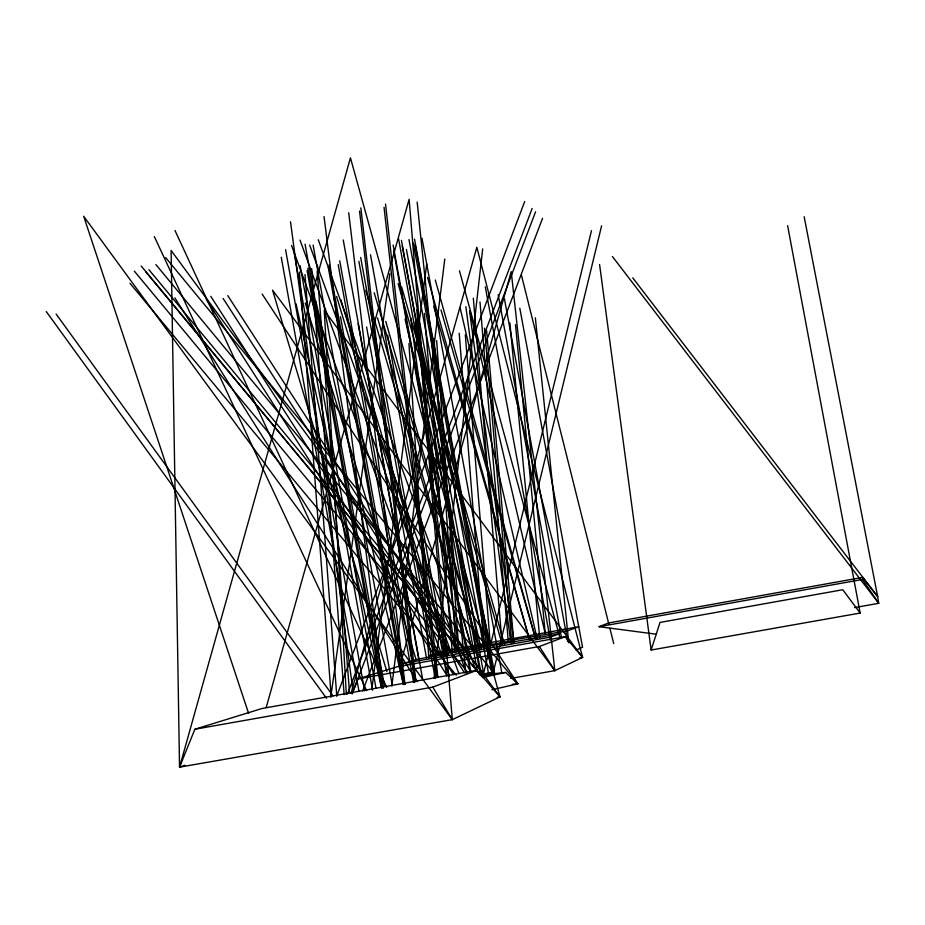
<?xml version="1.0" encoding="UTF-8"?>
<svg xmlns="http://www.w3.org/2000/svg" width="925" height="925" viewBox="0 0 925 925"><rect width="100%" height="100%" fill="white"/><g stroke="black" fill="none" stroke-linecap="round" stroke-linejoin="round"><path stroke-width="1.39" d="M854.584 607.598L878.75 603.308L862.528 579.455L862.643 577.373L608.558 622.976L599.065 626.699L655.675 634.134M434.126 677.805L482.688 248.906M391.842 685.992L444.786 259.023M371.827 689.194L426.749 263.833M330.78 697.173L389.864 273.673M492.562 675.273L601.597 225.816M591.491 230.66L483.59 673.319L406.422 249.449M184.907 765.253L179.542 767.16L350.448 157.84L499.986 696.86L452.302 719.65L179.542 767.16L171.113 250.467L499.986 696.86L497.141 697.357M266.215 707.486L409.116 199.338L452.302 719.65L83.678 216.265L248.605 713.395M350.991 693.438L476.849 247.252L582.588 657.386L554.838 670.648L510.727 678.441M399.785 666.035L511.224 271.568L554.838 670.648L272.563 290.161L386.916 671.689M651.131 650.032L660.011 622.421L842.744 589.745L860.169 613.055L651.131 650.032L599.585 264.55M352.171 693.819L357.767 678.95L397.322 666.74L565.117 636.701L582.588 657.386L579.755 657.895M336.827 695.75L524.718 201.5M347.395 694.201L532.141 208.483M352.309 693.553L535.598 211.744M362.692 690.894L542.559 218.288M179.542 767.16L194.874 729.235L262.203 708.457L476.976 670.301L499.986 696.86M576.183 650.055L582.542 647.246L519.804 308.152M194.874 729.235L432.808 687.125L476.976 670.301M357.767 678.95L539.391 646.506L565.117 636.701M491.927 689.738L517.838 683.818L262.168 294.081M482.457 677.574L505.582 672.44L517.838 683.818L512.334 684.327M479.323 674.371L493.233 672.487L480.433 675.077L402.236 245.958M480.838 675.412L484.712 674.626L480.433 675.077M481.543 676.233L494.551 673.597L505.582 672.44M599.065 626.699L862.528 579.455M129.986 283.304L456.279 675.192M148.89 269.661L485.879 676.025M141.213 266.065L481.937 676.672M145.838 271.858L480.63 675.308M134.31 271.129L467.449 672.013M165.633 257.578L517.838 683.818M155.897 264.608L494.863 673.978M862.643 577.373L877.663 596.637L878.75 603.308L612.385 256.491M632.746 277.858L877.663 596.637L804.172 216.762M582.588 657.386L324.247 310.395L346.332 694.397M56.136 314.084L333.023 695.878M46.25 311.54L326.49 698.271M227.735 295.584L471.23 672.232M223.11 298.428L464.477 672.822M210.784 296.312L453.689 674.834M539.391 646.506L554.838 670.648M206.217 299.191L447.006 675.412M174.86 297.885L417.348 681.702M432.808 687.125L452.302 719.65M154.313 236.569L366.612 690.582M174.998 230.498L386.743 687.379M318.235 239.737L476.294 671.261M309.644 245.032L466.674 673.527M300.012 240.13L458.973 673.782M291.548 245.46L449.434 676.025M305.238 302.949L416.146 659.71M340.839 299.688L448.197 654.553M336.561 296.428L445.584 655.894M365.722 290.346L472.201 649.743M374.197 292.739L479.115 649.003M401.635 287.039L504.553 644.517M398.108 283.593L502.183 644.355M441.017 309.967L535.598 638.967M433.721 306.325L529.574 640.007M385.76 321.345L479.289 648.98M377.55 317.899L472.317 650.183M427.547 277.454L529.447 639.545M435.305 280.021L535.737 638.932M459.459 270.794L560.111 638.423M521.457 275.338L608.812 623.982M609.864 628.179L613.726 643.58M469.981 310.881L545.288 633.96M460.153 307.909L537.032 638.204M415.788 322.016L490.192 643.754M405.081 319.229L481.37 649.57M315.749 300.602L403.335 684.558M296.035 303.782L381.32 687.252M787.626 225.677L860.169 613.055M504.391 298.613L567.719 641.534M498.193 294.774L561.544 638.111M485.29 286.785L550.375 640.077M414.527 239.113L494.586 673.782M421.997 238.245L501.732 672.336M415.117 244.662L493.488 673.874M413.302 243.055L492.088 674.66M408.966 239.54L488.805 675.007M401.438 240.419L481.335 675.042M398.583 238.8L477.473 671.874M360.681 257.497L437.594 677.528M358.888 261.359L435.236 678.476M393.148 245.09L470.79 671.654M393.622 250.756L470.05 671.758M387.667 335.208L445.006 651.246M370.486 254.722L446.902 676.094M366.578 326.953L426.437 657.837M343.256 240.003L422.76 679.921M358.102 323.634L418.979 660.485M339.718 260.815L415.695 681.667M338.192 264.642L413.614 682.569M340.481 316.743L403.52 666.37M329.184 264.804L404.849 684.616M328.271 267.233L403.416 684.269M313.113 245.102L392.362 685.598M305.065 244.246L384.476 686.2M300.186 265.845L375.966 688.084M293.711 250.513L372.59 690.235M285.582 249.704L364.612 690.848M281.269 257.266L359.004 691.518M307.852 268.181L382.73 687.321M307.1 270.586L381.724 688.373M469.553 310.973L513.768 641.025M465.853 306.73L510.854 642.852M290.519 221.769L353.211 692.617M415.36 322.097L459.135 652.206M410.746 318.061L455.1 652.761M324.039 216.577L383.1 688.397M348.713 212.75L404.988 684.257M360.819 207.882L415.926 681.32M359.547 211.073L414.597 682.442M384.048 207.269L436.184 676.857M385.54 204.055L437.872 677.181M535.344 317.772L568.783 642.852M417.163 202.136L465.749 672.741M515.479 324.663L545.357 634.434M509.872 322.964L539.703 637.753M486.585 330.549L513.872 642.91M484.492 328.132L511.791 642.759M479.983 301.955L508.334 642.378M473.334 298.151L502.171 644.806M424.39 313.39L452.279 652.345M416.817 309.806L445.168 654.935M465.31 334.873L490.273 644.216M459.205 333.289L484.064 648.587M317.171 271.222L349.5 692.64M311.713 268.724L344.146 694.617M304.996 274.54L336.781 696.12M299.446 272.077L331.196 696.675M436.646 340.712L458.916 651.293M434.022 338.423L456.314 652.611M408.931 343.533L428.818 658.484M513.606 639.857L511.629 640.84L483.856 645.835L490.262 644.054L428.645 655.732L444.913 650.761L578.749 626.722L567.545 630.815L513.606 639.857M558.885 633.96L549.855 637.256L403.011 663.572L416.1 659.571L449.908 652.865L558.885 633.96"/></g></svg>
